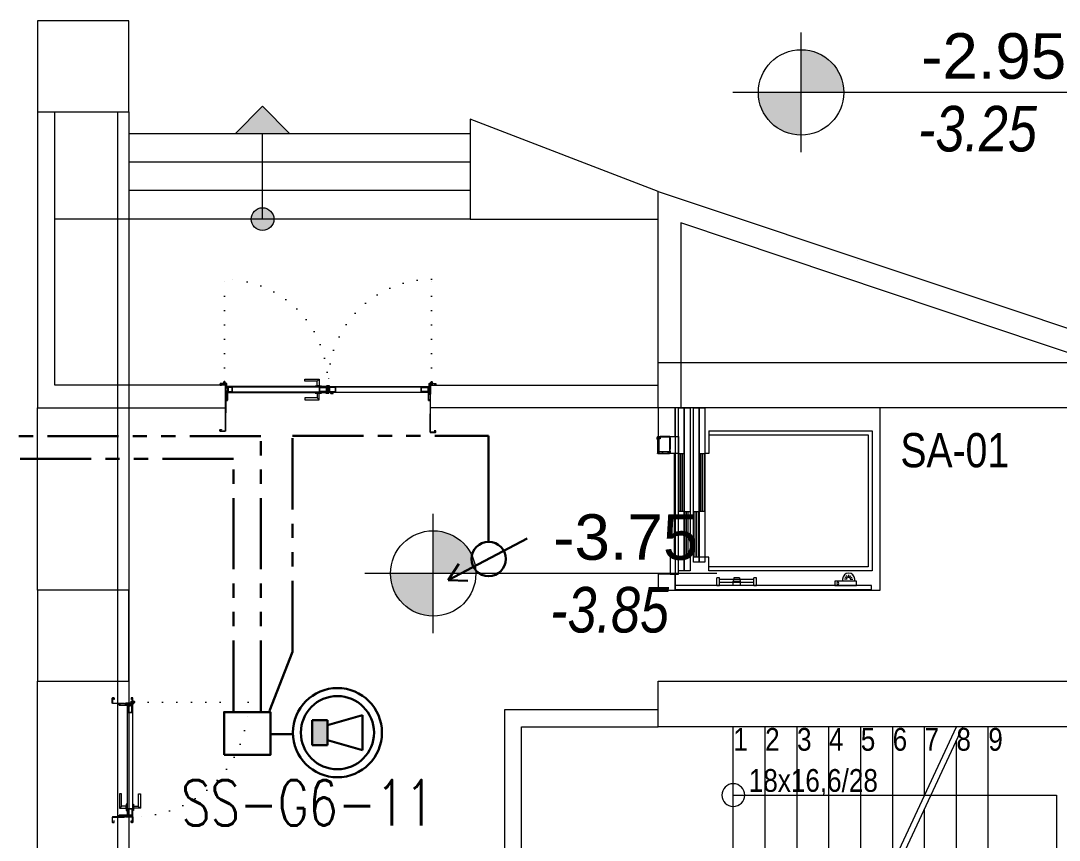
# Model space of a CAD drawing. Header units: metres. Extents: x -13545 to 152404, y -11890 to 28436.
# Drawn here: x 88487 to 89399, y 6250 to 6970 of the extents above; entities that cross this region are included whole.
import ezdxf
from ezdxf.enums import TextEntityAlignment as Align

# ---------------------------------------------------------------- set-up
doc = ezdxf.new("R2010")
doc.units = ezdxf.units.M
doc.header["$LTSCALE"] = 100
doc.header["$MEASUREMENT"] = 0
for name, pattern in [('DOT2', [0.125, 0, -0.125]), ('HIDDEN', [0.375, 0.25, -0.125]), ('PHANTOM2', [1.25, 0.625, -0.125, 0.125, -0.125, 0.125, -0.125])]:
    doc.linetypes.add(name, pattern=pattern)
doc.layers.get('0').update_dxf_attribs({"color": 9, "lineweight": 9})
for name, color, linetype, lineweight in [('00', 9, 'Continuous', 9), ('01', 9, 'Continuous', 9), ('06B', 9, 'Continuous', 9), ('06C', 9, 'Continuous', 9), ('06D', 9, 'Continuous', 9), ('10', 9, 'Continuous', 9), ('11', 9, 'Continuous', 9), ('19', 9, 'Continuous', 9), ('20', 9, 'DOT2', 9), ('21', 9, 'Continuous', 9), ('40', 9, 'Continuous', 9), ('E-3W ACİL ANONS İÇİN HOPARLÖR (GÖMME) (YANGINA DAYANIKLI)', 7, 'Continuous', 30), ('E-KABLO', 7, 'Continuous', 30), ('E-SES AYAR ANAHTARI', 7, 'Continuous', 30), ('E-YAZI', 7, 'Continuous', 30)]:
    doc.layers.add(name, color=color, linetype=linetype, lineweight=lineweight)
doc.styles.add('Arial', font='arial.ttf', dxfattribs={"height": 2.5})
doc.styles.add('ILGAZ', font='txttw.shx')
doc.styles.add('MuuM_TEXT-ITALIC', font='ARIALNI.TTF')
doc.styles.add('MuuM_TEXT-STANDART', font='ARIALN.TTF')

# ---------------------------------------------------------------- blocks, each defined once
blk = doc.blocks.new('100_SES AYAR ANAHTARI')
at = {"layer": 'E-SES AYAR ANAHTARI', "color": 4}
for p, q in [((1.776, 3.255), (-1.686, 1.426)), ((1.776, 3.255), (0.915, 3.283)), ((1.776, 3.255), (1.312, 2.529)), ((0, 0), (0, 1.561))]:
    blk.add_line(p, q, dxfattribs=at)
blk.add_circle((0, 2.317), 0.756, dxfattribs=at)
blk = doc.blocks.new('100_3W ACİL ANONS İÇİN HOPARLÖR (GÖMME) (YANGINA DAYANIKLI)')
at = {"layer": 'E-3W ACİL ANONS İÇİN HOPARLÖR (GÖMME) (YANGINA DAYANIKLI)', "color": 4}
for p, q in [((-1.58, -0.79), (-1.58, 0.79)), ((-1.58, 0.79), (-0.632, 0.79)), ((-0.632, 0.474), (1.58, 1.106)), ((-0.632, 0.79), (-0.632, -0.79)), ((1.58, -1.106), (1.58, 1.106)), ((-0.632, -0.474), (1.58, -1.106)), ((-0.632, -0.79), (-1.58, -0.79))]:
    blk.add_line(p, q, dxfattribs=at)
at = {"layer": 'E-3W ACİL ANONS İÇİN HOPARLÖR (GÖMME) (YANGINA DAYANIKLI)', "color": 3}
for radius in [2.796, 2.296]:
    blk.add_circle((0, 0), radius, dxfattribs=at)
at = {"layer": 'E-3W ACİL ANONS İÇİN HOPARLÖR (GÖMME) (YANGINA DAYANIKLI)', "color": 4}
blk.add_solid([(-1.58, 0.79), (-0.632, 0.79), (-1.58, -0.79), (-0.632, -0.79)], dxfattribs=at)
blk = doc.blocks.new('p-kolon_80x80')
blk.add_lwpolyline([(-40, -40), (40, -40), (40, 40), (-40, 40)], close=True)
blk = doc.blocks.new('1.Bod.Ara.Sitatik Elk')
at = {"layer": '01'}
blk.add_lwpolyline([(4905, -1960), (5355, -1960), (5355, -2240), (5355, -2240), (5355, -2590), (4905, -2590), (4905, -2550), (5315, -2550), (5315, -2280), (4905, -2280), (4905, -2240), (5315, -2240), (5315, -2000), (4905, -2000), (4905, -1960)], close=True, dxfattribs=at)
for p in [(4400, -1700), (4400, -2200)]:
    blk.add_blockref('p-kolon_80x80', p, dxfattribs=at)
blk = doc.blocks.new('0_elevationtarget-p-bk')
h = blk.add_hatch(color=250)
h.paths.add_polyline_path([(1.875, 0, 0.414214), (0, 1.875), (0, 0)])
h.paths.add_polyline_path([(0, 0), (-1.875, 0, 0.414214), (0, -1.875)])
blk.add_line((0, -2.625), (0, 2.625))
blk.add_lwpolyline([(12.453, 0), (-3, 0)])
blk.add_circle((0, 0), 1.875)
at = {"style": 'Arial'}
blk.add_attdef('BITMISKOT', text='', height=2, dxfattribs=at).set_placement((4.5, 0), align=Align.BOTTOM_LEFT)
at = {"style": 'MuuM_TEXT-ITALIC'}
blk.add_attdef('FINISHINGFLOORLEVEL', text='', height=2, dxfattribs=at).set_placement((4.5, -0.592), align=Align.TOP_LEFT)
blk = doc.blocks.new('Elevator_1')
for p, q in [((-730, 1740), (-730, 305)), ((500, 1740), (-730, 1740)), ((500, 305), (500, 1740)), ((-695, 1705), (-695, 305)), ((465, 1705), (-695, 1705)), ((465, 305), (465, 1705)), ((-730, 305), (-610, 305)), ((-610, 305), (-610, 170)), ((500, 305), (300, 305)), ((300, 305), (300, 270)), ((300, 0), (-610, 0))]:
    blk.add_line(p, q)
for points in [[(700, 220), (700, 270), (-655, 270), (-655, 220)], [(700, 170), (700, 220), (-655, 220), (-655, 170)], [(-210, 170), (-210, 215), (-610, 215), (-610, 170)], [(300, 220), (300, 265), (-210, 265), (-210, 220)], [(700, 90), (700, 140), (-730, 140), (-730, 90)], [(-210, 95), (-210, 140), (-610, 140), (-610, 95)], [(-610, 40), (-610, -35), (-760, -35), (-760, 40)], [(700, 40), (700, 90), (-730, 90), (-730, 40)], [(300, 45), (300, 90), (-210, 90), (-210, 45)], [(300, 40), (300, -35), (450, -35), (450, 40)]]:
    blk.add_lwpolyline(points, close=True)
for points in [[(-610, 200), (-210, 200)], [(-610, 185), (-210, 185)], [(-210, 250), (300, 250)], [(-210, 235), (300, 235)], [(-610, 125), (-210, 125)], [(-610, 110), (-210, 110)], [(-210, 75), (300, 75)], [(-210, 60), (300, 60)]]:
    blk.add_lwpolyline(points)
blk = doc.blocks.new('p-asansör_kone')
for p, q in [((190, 143.68), (190, 144.77)), ((190, 143.68), (190, 133.68)), ((190.15, 143.68), (190.15, 144.77)), ((190.15, 143.68), (190.15, 133.68)), ((190.23, 145), (198.87, 145)), ((190.23, 144.85), (198.87, 144.85)), ((190.45, 144.45), (190.65, 144.65)), ((190.45, 144.45), (190.45, 130.55)), ((198.55, 144.65), (190.65, 144.65)), ((198.55, 144.65), (198.85, 144.35)), ((198.85, 144.35), (198.85, 142.8)), ((198.85, 142.8), (199.3, 142.8)), ((198.95, 144.77), (198.95, 143.04)), ((198.95, 143.04), (199.1, 143.04)), ((198.95, 143.04), (198.95, 142.93)), ((198.95, 142.93), (199.1, 142.93)), ((199.1, 144.77), (199.1, 143.04)), ((199.1, 144.62), (199.1, 143.1)), ((199.2, 143.1), (199.1, 143.1)), ((199.1, 142.93), (199.1, 143.06)), ((199.1, 143.04), (199.1, 142.93)), ((199.18, 142.85), (199.3, 142.85)), ((199.2, 144.62), (199.2, 143.1)), ((200.82, 144.8), (199.28, 144.8)), ((200.82, 144.7), (199.28, 144.7)), ((199.31, 144.7), (199.28, 144.7)), ((199.29, 143.8), (199.29, 144.62)), ((199.29, 144.1), (199.29, 144.3)), ((199.29, 144.1), (199.29, 144.3)), ((199.3, 143.8), (199.29, 143.8)), ((199.3, 144.25), (199.5, 144.45)), ((199.3, 142.8), (199.3, 144.25)), ((199.33, 144.7), (199.33, 144.69)), ((199.33, 144.69), (199.33, 144.58)), ((199.33, 144.69), (200.77, 144.69)), ((199.33, 144.58), (200.77, 144.58)), ((199.39, 144.58), (199.39, 144.34)), ((200.45, 144.45), (199.5, 144.45)), ((199.5, 143.9), (200.82, 143.9)), ((199.5, 131.58), (199.5, 143.9)), ((200.45, 144.45), (200.65, 144.25)), ((200.54, 144.36), (200.54, 144.39)), ((200.78, 144.4), (200.62, 144.4)), ((200.65, 143.9), (200.65, 144.25)), ((200.77, 144.69), (200.77, 144.7)), ((200.79, 144.7), (200.77, 144.7)), ((200.77, 144.58), (200.77, 144.69)), ((200.89, 144.57), (200.78, 144.57)), ((200.78, 144.57), (200.78, 143.9)), ((200.82, 143.9), (201, 143.9)), ((200.82, 130.26), (200.82, 143.9)), ((200.89, 144.57), (200.89, 144.62)), ((200.89, 144.62), (200.9, 144.62)), ((200.9, 144.57), (200.89, 144.57)), ((200.89, 144.57), (200.89, 143.9)), ((200.9, 143.9), (200.9, 144.62)), ((200.9, 143.9), (201, 143.9)), ((200.9, 143.9), (200.9, 143.9)), ((201, 143.9), (201, 144.62)), ((201, 143.9), (201, 130.18)), ((201, 143.9), (201, 143.9)), ((201.49, 143.3), (201.49, 144.15)), ((201.49, 142.45), (201.49, 143.3)), ((190, 132.38), (190, 133.68)), ((190, 132.23), (190, 132.38)), ((190.06, 132.23), (190, 132.23)), ((190.04, 131.71), (190.04, 131.59)), ((190.15, 132), (190.05, 132)), ((190.05, 132), (190.05, 130.18)), ((190.18, 132.11), (190.07, 132.22)), ((190.15, 133.9), (190.3, 133.9)), ((190.15, 132.38), (190.15, 133.68)), ((190.15, 132), (190.15, 130.18)), ((190.15, 131.92), (190.17, 131.94)), ((190.17, 131.36), (190.15, 131.38)), ((190.28, 132.22), (190.17, 132.33)), ((190.17, 131.94), (190.17, 131.36)), ((190.19, 132), (190.2, 132)), ((190.19, 132), (190.19, 130.18)), ((190.2, 130.4), (190.2, 132.05)), ((190.2, 130.4), (190.35, 130.4)), ((190.23, 130.1), (190.54, 130.1)), ((190.23, 130), (190.54, 130)), ((190.29, 130.4), (190.29, 130.18)), ((190.3, 133.9), (190.3, 132.58)), ((190.35, 132.05), (190.35, 130.4)), ((190.35, 132.05), (190.45, 132.05)), ((190.38, 132.5), (190.45, 132.5)), ((190.38, 132.35), (190.45, 132.35)), ((190.55, 130.45), (190.45, 130.55)), ((190.54, 130.1), (190.54, 130)), ((190.55, 130.1), (190.54, 130.1)), ((190.54, 130), (190.55, 130)), ((190.55, 131.5), (199.42, 131.5)), ((190.55, 130.18), (190.55, 131.5)), ((190.55, 130), (190.55, 130.18)), ((190.55, 130.1), (190.55, 130.18)), ((200.74, 130.18), (190.55, 130.18)), ((200.82, 130), (190.55, 130)), ((199.42, 131.5), (200.74, 130.18)), ((200.82, 130.26), (199.5, 131.58)), ((200.89, 130.18), (200.89, 130.21)), ((200.9, 130.18), (200.89, 130.18)), ((31.92, 19.69), (29.47, 19.69)), ((32.09, 20.3), (29.96, 21.53)), ((32.54, 20.75), (31.31, 22.87)), ((33.15, 20.91), (33.15, 23.37)), ((33.76, 20.75), (34.99, 22.87)), ((34.21, 20.3), (36.34, 21.53)), ((34.38, 19.69), (36.83, 19.69)), ((114, 14), (114, 20.8)), ((114, 20.8), (116.5, 20.8)), ((116.5, 14), (116.5, 20.8)), ((116.5, 19.3), (146.5, 19.3)), ((129, 20.8), (128.5, 18)), ((129, 20.8), (134, 20.8)), ((134, 20.8), (134.5, 18)), ((146.5, 14), (146.5, 20.8)), ((146.5, 20.8), (149, 20.8)), ((149, 14), (149, 20.8)), ((13, 14), (185.5, 14)), ((13, 10), (13, 14)), ((185.5, 10.5), (13, 10.5)), ((185.5, 10), (13, 10)), ((116.5, 14), (114, 14)), ((116.5, 16.8), (146.5, 16.8)), ((149, 14), (146.5, 14)), ((185.5, 10), (185.5, 14))]:
    blk.add_line(p, q)
at = {"flags": 128}
for points in [[(190.04, 131.71), (190.05, 131.74), (190.05, 131.75)], [(190.05, 131.55), (190.05, 131.56), (190.04, 131.59)]]:
    blk.add_lwpolyline(points, dxfattribs=at)
blk.add_lwpolyline([(27.84, 18), (27.84, 19.69, -1), (38.46, 19.69), (38.46, 18)], format="xyb")
blk.add_lwpolyline([(45.4, 14), (26.4, 14), (26.4, 18), (45.4, 18)], close=True)
blk.add_lwpolyline([(134.5, 18), (128.5, 18), (128.5, 14), (134.5, 14), (134.5, 18)])
for centre, radius in [((199.85, 143.1), 0.289), ((199.85, 143.1), 0.287), ((199.85, 143.1), 0.06), ((191.75, 131.15), 0.289), ((191.75, 131.15), 0.287), ((191.75, 131.15), 0.06), ((191.75, 131.15), 0.06), ((196.8, 131.15), 0.289), ((196.8, 131.15), 0.287), ((196.8, 131.15), 0.06), ((196.8, 131.15), 0.06), ((199.85, 134.2), 0.289), ((199.85, 134.2), 0.287), ((199.85, 134.2), 0.06), ((199.85, 134.2), 0.06), ((42.65, 16), 1)]:
    blk.add_circle(centre, radius)
for centre, radius, start, end in [((190.23, 144.77), 0.23, 90, 180), ((190.23, 144.77), 0.08, 90, 180), ((198.87, 144.77), 0.23, 0, 90), ((198.87, 144.77), 0.08, 0, 90), ((199.28, 144.62), 0.18, 90, 180), ((199.18, 142.93), 0.08, 180, 269.99999), ((199.28, 144.62), 0.08, 90, 179.99999), ((199.47, 144.62), 0.18, 153.61219, 180), ((200.81, 144.62), 0.08, 360, 90), ((200.82, 144.62), 0.18, 360, 90), ((200.82, 144.62), 0.08, 360, 89.99999), ((190.23, 132.38), 0.23, 180, 225), ((190.23, 130.18), 0.18, 180, 270), ((190.38, 132.58), 0.23, 180, 270), ((190.23, 132.38), 0.08, 180, 225), ((190.23, 130.18), 0.08, 180.00001, 270), ((190.18, 131.93), 0.01, 0, 130.07843), ((190.18, 131.37), 0.01, 229.92157, 0), ((190.12, 132.05), 0.08, 0, 45), ((190.37, 130.18), 0.18, 180, 204.8792), ((190.12, 132.05), 0.23, 0, 45), ((190.37, 130.18), 0.08, 180, 270), ((190.38, 132.58), 0.08, 180, 270), ((190.75, 130.71), 0.445, 205.97436, 243.2887), ((190.75, 130.71), 0.45, 207.26602, 243.61218), ((190.75, 130.71), 0.463, 210.1327, 244.37796), ((200.82, 130.18), 0.08, 270, 0), ((200.82, 130.18), 0.18, 270, 360)]:
    blk.add_arc(centre, radius, start, end)
for points in [[(200.54, 144.39), (200.55, 144.4)], [(200.62, 144.4), (200.6, 144.3)], [(201, 144.39), (201.49, 144.15)], [(201.49, 142.45), (201, 142.21)], [(200.82, 130.1), (200.82, 130)], [(200.9, 130.18), (201, 130.18)]]:
    blk.add_open_spline(points, degree=1)
for points, knots in [([(200.55, 144.4), (200.55, 144.4), (200.55, 144.4), (200.6, 144.4), (200.62, 144.4)], [0, 0, 0, 0, 0.4615595, 1, 1, 1, 1]), ([(200.74, 130.18), (200.75, 130.16), (200.76, 130.12), (200.78, 130.06), (200.79, 130.02), (200.81, 130), (200.82, 130), (200.82, 130)], [0, 0, 0, 0, 0.223157, 0.446333, 0.669499, 0.892686, 1, 1, 1, 1]), ([(200.74, 130.18), (200.75, 130.17), (200.76, 130.15), (200.78, 130.12), (200.8, 130.1), (200.81, 130.1), (200.82, 130.1)], [0, 0, 0, 0, 0.274296, 0.529262, 0.784168, 1, 1, 1, 1]), ([(201, 130.18), (201, 130.19), (200.99, 130.2), (200.96, 130.22), (200.91, 130.23), (200.86, 130.25), (200.83, 130.26), (200.82, 130.26)], [0, 0, 0, 0, 0.223155, 0.446328, 0.669505, 0.892689, 1, 1, 1, 1]), ([(200.9, 130.18), (200.9, 130.19), (200.9, 130.2), (200.88, 130.22), (200.85, 130.24), (200.83, 130.25), (200.82, 130.26)], [0, 0, 0, 0, 0.274288, 0.529249, 0.784172, 1, 1, 1, 1]), ([(200.89, 130.21), (200.88, 130.21), (200.87, 130.22), (200.85, 130.24), (200.83, 130.25), (200.82, 130.26)], [0, 0, 0, 0, 0.281851, 0.670746, 1, 1, 1, 1])]:
    blk.add_open_spline(points, degree=3, knots=knots)
at = {"xscale": 0.1, "yscale": 0.1, "zscale": 0.1, "rotation": 90}
blk.add_blockref('Elevator_1', (186.5, 100), dxfattribs=at)
blk = doc.blocks.new('p-asansöryük')
at = {"layer": '00'}
for points in [[(-326, -220), (-340, -220), (-340, -205), (-326, -205)], [(-180, -220), (-205, -220), (-205, -205), (-180, -205)]]:
    blk.add_lwpolyline(points, close=True, dxfattribs=at)
at = {"layer": '40'}
blk.add_lwpolyline([(-180, -25), (-180, -205), (-340, -205), (-340, -25)], close=True, dxfattribs=at)
at = {"layer": '21', "rotation": 270}
blk.add_blockref('p-asansör_kone', (-350, -19.5), dxfattribs=at)
blk = doc.blocks.new('p-M01-M02_merdiven-1050')
at = {"layer": '19'}
h = blk.add_hatch(color=256, dxfattribs=at)
h.dxf.hatch_style = 1
edge = h.paths.add_edge_path()
edge.add_arc((210, -344), 10, 270, 630)
h = blk.add_hatch(color=256, dxfattribs=at)
h.dxf.hatch_style = 1
h.paths.add_polyline_path([(84, -372), (36, -372), (60, -396.04)])
at = {"layer": '19', "linetype": 'Continuous'}
for points in [[(210, -344), (210, -120), (210, -60), (60, -60), (60, -372)], [(145, -200.74), (145, -120), (125, -120), (125, -120), (125, -367), (140, -367), (140, -372), (120, -372), (120, -367), (120, -115), (120, -115), (150, -115), (150, -198.41)], [(150, -120), (270, -120)], [(145, -200.74), (270, -142.41)], [(0, -148), (120, -148)], [(145, -206.33), (270, -148)], [(150, -148), (258.02, -148)], [(0, -176), (120, -176)], [(150, -176), (198.02, -176)], [(210, -176), (270, -176)], [(0, -204), (120, -204)], [(150, -204), (270, -204)], [(0, -232), (120, -232)], [(150, -232), (270, -232)], [(0, -260), (120, -260)], [(150, -260), (270, -260)], [(0, -288), (120, -288)], [(150, -288), (270, -288)], [(0, -316), (120, -316)], [(150, -316), (270, -316)], [(0, -344), (120, -344)], [(150, -344), (270, -344)], [(0, -372), (120, -372)]]:
    blk.add_lwpolyline(points, dxfattribs=at)
at = {"layer": '19'}
for points in [[(145, -206.33), (270, -148)], [(150, -204), (150, -372), (150, -372), (145, -372), (145, -372), (145, -206.33)]]:
    blk.add_lwpolyline(points, dxfattribs=at)
blk.add_lwpolyline([(84, -372), (36, -372), (60, -396.04)], close=True, dxfattribs=at)
blk.add_circle((210, -344), 10, dxfattribs=at)
blk = doc.blocks.new('prf-scr2')
at = {"linetype": 'DOT2', "ltscale": 10}
blk.add_line((0, 0.19), (0, -1.06), dxfattribs=at)
for p, q in [((0.09, -0.24), (-0.09, -0.2)), ((-0.09, -0.24), (0.09, -0.28)), ((0.09, -0.32), (-0.09, -0.28)), ((-0.09, -0.32), (0.09, -0.36)), ((0.09, -0.4), (-0.09, -0.36)), ((-0.09, -0.4), (0.09, -0.44)), ((0.09, -0.48), (-0.09, -0.44)), ((-0.09, -0.48), (0.09, -0.52)), ((0.09, -0.56), (-0.09, -0.52)), ((-0.09, -0.56), (0.09, -0.6)), ((0.09, -0.64), (-0.09, -0.6)), ((-0.09, -0.64), (0.09, -0.68)), ((0.09, -0.72), (-0.09, -0.68)), ((-0.09, -0.72), (0.09, -0.76)), ((0.06, -0.84), (-0.08, -0.76)), ((-0.07, -0.8), (0.06, -0.84)), ((0.09, -0.17), (0, -0.15)), ((0, -0.18), (0.09, -0.2))]:
    blk.add_line(p, q)
blk.add_lwpolyline([(0.23, 0), (-0.23, 0), (-0.23, -0.01), (-0.12, -0.14), (0.12, -0.14), (0.23, -0.01), (0.23, 0)], close=True)
for points in [[(0.23, -0.01), (-0.23, -0.01)], [(-0.09, -0.14), (-0.09, -0.2), (-0.12, -0.22), (-0.12, -0.23), (-0.09, -0.24), (-0.09, -0.28), (-0.12, -0.3), (-0.12, -0.31), (-0.09, -0.32), (-0.09, -0.36), (-0.12, -0.38), (-0.12, -0.39), (-0.09, -0.4), (-0.09, -0.44), (-0.12, -0.46), (-0.12, -0.46), (-0.09, -0.48), (-0.09, -0.52), (-0.12, -0.54), (-0.12, -0.54), (-0.09, -0.56), (-0.09, -0.6), (-0.12, -0.62), (-0.12, -0.62), (-0.09, -0.64), (-0.09, -0.68), (-0.12, -0.69), (-0.12, -0.7), (-0.09, -0.72), (-0.09, -0.73), (-0.08, -0.76), (-0.1, -0.77), (-0.1, -0.78), (-0.07, -0.8), (-0.01, -0.94), (0, -0.95), (0.01, -0.94), (0.08, -0.76), (0.09, -0.76), (0.12, -0.74), (0.12, -0.73), (0.09, -0.72), (0.09, -0.68), (0.12, -0.66), (0.12, -0.66), (0.09, -0.64), (0.09, -0.6), (0.12, -0.58), (0.12, -0.58), (0.09, -0.56), (0.09, -0.52), (0.12, -0.5), (0.12, -0.5), (0.09, -0.48), (0.09, -0.44), (0.12, -0.43), (0.12, -0.42), (0.09, -0.4), (0.09, -0.36), (0.12, -0.35), (0.12, -0.34), (0.09, -0.32), (0.09, -0.28), (0.12, -0.27), (0.12, -0.26), (0.09, -0.24), (0.09, -0.2), (0.12, -0.19), (0.12, -0.18), (0.09, -0.17), (0.09, -0.14)]]:
    blk.add_lwpolyline(points)
blk = doc.blocks.new('gr-p-barel kilitli kapı kolu')
at = {"flags": 128}
for points in [[(-0.9, 0.8), (-0.9, 4.9), (-11.7, 4.9), (-11.7, 6.7), (0.9, 6.7), (0.9, 0.8)], [(-0.8, 5), (0.8, 6.6)]]:
    blk.add_lwpolyline(points, dxfattribs=at)
blk.add_lwpolyline([(-2.75, 0), (-2.75, 0.7), (2.75, 0.7), (2.75, 0)])
blk.add_lwpolyline([(-1.3, 0.7), (1.3, 0.7), (1.3, 0.8), (-1.3, 0.8)], close=True)
blk = doc.blocks.new('K2_SAC')
at = {"layer": '06C'}
blk.add_lwpolyline([(-71.49, 60.34, 1), (-71.76, 59.59), (-69.87, 58.93), (-69.6, 59.69), (-71.6, 60.38)], format="xyb", dxfattribs=at)
blk.add_arc((-71.63, 59.96), 0.5, 34.00489, 287.74469, dxfattribs=at)
at = {"layer": '10'}
for points in [[(-160.96, 84.06, 0.414214), (-160.78, 83.68), (-159.83, 83.35, 0.414214), (-159.45, 83.53), (-157.35, 89.58, 0.414214), (-157.54, 89.96, 0.414214), (-157.92, 89.78), (-158.22, 88.93), (-159.16, 89.25), (-156.21, 97.76, 0.414214), (-156.4, 98.14), (-160.55, 99.58, 0.414214), (-160.94, 99.39), (-161.23, 98.54, 0.414214), (-161.05, 98.16), (-160.01, 97.8), (-159.94, 97.99), (-160.98, 98.35, -0.414214), (-161.04, 98.48), (-160.75, 99.33, -0.414214), (-160.62, 99.39), (-156.46, 97.95, -0.414214), (-156.4, 97.82), (-159.42, 89.13), (-158.09, 88.67), (-157.73, 89.71, -0.414214), (-157.6, 89.77, -0.414214), (-157.54, 89.64), (-159.64, 83.6, -0.414214), (-159.77, 83.54), (-160.71, 83.86, -0.414214), (-160.77, 83.99), (-160.48, 84.84), (-160.67, 84.91)], [(-156.49, 98.72), (-155.4, 97.66), (-156.34, 94.94), (-156.15, 94.88), (-155.17, 97.71), (-156.33, 98.84, 14.796002)], [(-174.42, 60.32, 0.414214), (-174.36, 60.19), (-170.2, 58.75, 0.414214), (-170.07, 58.81), (-159.71, 88.28), (-159.52, 88.21), (-169.88, 58.74, -0.414214), (-170.27, 58.56), (-174.42, 60, -0.414214), (-174.61, 60.38), (-174.31, 61.23, -0.414214), (-173.93, 61.42), (-172.89, 61.06), (-172.96, 60.87), (-174, 61.23, 0.414214), (-174.12, 61.17)], [(8.72, 25.21, -0.414214), (8.34, 25.03), (7.4, 25.36, -0.414214), (7.21, 25.74), (9.31, 31.78, -0.414214), (9.69, 31.97, -0.414214), (9.88, 31.59), (9.58, 30.74), (10.53, 30.41), (13.47, 38.91, -0.414214), (13.86, 39.1), (18.01, 37.66, -0.414214), (18.2, 37.28), (17.9, 36.42, -0.414214), (17.52, 36.24), (16.48, 36.6), (16.55, 36.79), (17.59, 36.43, 0.414214), (17.71, 36.49), (18.01, 37.34, 0.414214), (17.95, 37.47), (13.79, 38.91, 0.414214), (13.66, 38.85), (10.65, 30.16), (9.33, 30.61), (9.69, 31.65, 0.414214), (9.63, 31.78, 0.414214), (9.5, 31.72), (7.4, 25.67, 0.414214), (7.46, 25.55), (8.41, 25.22, 0.414214), (8.54, 25.28), (8.83, 26.13), (9.02, 26.06)], [(14.29, 39.49), (12.78, 39.34), (11.83, 36.62), (11.65, 36.69), (12.63, 39.52), (14.24, 39.69, -14.796002)], [(3.98, -2.67, -0.414214), (3.86, -2.73), (-0.3, -1.29, -0.414214), (-0.36, -1.17), (10.35, 29.31), (10.17, 29.37), (-0.55, -1.1, 0.414214), (-0.37, -1.48), (3.79, -2.92, 0.414214), (4.17, -2.74), (4.47, -1.89, 0.414214), (4.28, -1.51), (3.24, -1.15), (3.18, -1.33), (4.22, -1.69, -0.414214), (4.28, -1.82)]]:
    blk.add_lwpolyline(points, format="xyb", close=True, dxfattribs=at)
for points in [[(-73.77, 64.77), (-74.42, 62.88), (-74.14, 62.79), (-74.48, 61.8), (-157.34, 90.53), (-157, 91.52), (-156.72, 91.42), (-156.06, 93.31), (-156.34, 93.41), (-156.9, 91.8), (-157.18, 91.9), (-157.72, 90.35), (-74.3, 61.42), (-73.76, 62.97), (-74.04, 63.07), (-73.48, 64.68)], [(-74.42, 62.88), (-73.77, 64.77), (-73.2, 64.58), (-72.66, 66.14), (-156.09, 95.07), (-156.63, 93.51), (-156.06, 93.31), (-156.72, 91.42), (-156.43, 91.32), (-155.68, 93.5), (-156.25, 93.69), (-155.9, 94.69), (-73.04, 65.95), (-73.39, 64.96), (-73.95, 65.16), (-74.71, 62.98), (-74.42, 62.88)], [(-72.16, 64.22), (-72.82, 62.33), (-73.1, 62.43), (-73.44, 61.44), (9.89, 32.54), (10.23, 33.53), (9.95, 33.63), (10.6, 35.52), (10.89, 35.42), (10.33, 33.81), (10.61, 33.71), (10.07, 32.16), (-73.82, 61.26), (-73.29, 62.81), (-73, 62.71), (-72.44, 64.32)], [(-72.82, 62.33), (-72.16, 64.22), (-72.73, 64.41), (-72.19, 65.97), (11.71, 36.88), (11.17, 35.32), (10.6, 35.52), (9.95, 33.63), (9.66, 33.73), (10.42, 35.9), (10.99, 35.7), (11.33, 36.69), (-72, 65.59), (-72.35, 64.6), (-71.78, 64.4), (-72.53, 62.23), (-72.82, 62.33)]]:
    blk.add_lwpolyline(points, dxfattribs=at)
for points in [[(-156.71, 90.52), (-152.93, 89.21), (-151.62, 92.99), (-155.4, 94.3)], [(-156.33, 90.71), (-153.12, 89.59), (-152, 92.8), (-155.21, 93.92)], [(-74.98, 62.18), (-80.65, 64.15), (-79.34, 67.93), (-73.67, 65.96)], [(-75.17, 62.56), (-80.27, 64.33), (-79.16, 67.54), (-74.06, 65.77)], [(-71.31, 66.36), (-73.11, 66.98), (-73.27, 66.51), (-71.48, 65.89), (-70.91, 65.69), (-70.75, 66.16)], [(-72.81, 61.43), (-67.14, 59.46), (-65.83, 63.24), (-71.5, 65.21)], [(-72.43, 61.61), (-67.33, 59.84), (-66.21, 63.05), (-71.32, 64.82)], [(-75.17, 61.03), (-73.38, 60.41), (-73.21, 60.88), (-75.57, 61.7), (-75.57, 61.7), (-75.74, 61.23)], [(9.39, 32.92), (3.72, 34.89), (5.03, 38.67), (10.7, 36.7)], [(9.2, 33.3), (4.1, 35.07), (5.21, 38.29), (10.32, 36.52)]]:
    blk.add_lwpolyline(points, close=True, dxfattribs=at)
for centre in [(-156.87, 99.36), (14.99, 39.76)]:
    blk.add_circle(centre, 0.55, dxfattribs=at)
at = {"layer": '20'}
for p, q in [((-156.87, 99.36), (-127.21, 184.89)), ((14.99, 39.76), (44.65, 125.3))]:
    blk.add_line(p, q, dxfattribs=at)
at = {"layer": '20', "linetype": 'HIDDEN'}
for points in [[(-156.56, 97.98), (-156.98, 96.75), (-158.4, 97.25), (-157.97, 98.47)], [(-156.52, 98.7), (-157.11, 97.01), (-158.15, 97.37), (-157.56, 99.06)], [(13.89, 38.88), (13.46, 37.65), (14.88, 37.16), (15.3, 38.39)], [(14.3, 39.46), (13.71, 37.77), (14.75, 37.41), (15.34, 39.1)]]:
    blk.add_lwpolyline(points, dxfattribs=at)
at = {"layer": '20'}
for centre, start, end in [((-156.87, 99.36), 338.46909, 70.87479), ((14.99, 39.76), 70.87479, 163.28049)]:
    blk.add_arc(centre, 90.53, start, end, dxfattribs=at)
at = {"layer": '06B', "rotation": 340.8747897857572}
blk.add_blockref('gr-p-barel kilitli kapı kolu', (-80.22, 68.76), dxfattribs=at)
at = {"layer": '06B', "xscale": -1, "rotation": 160.8747897857572}
blk.add_blockref('gr-p-barel kilitli kapı kolu', (-81.86, 64.03), dxfattribs=at)
at = {"layer": '10', "rotation": 70.87478978575723}
for p in [(-156.62, 92.61), (-72.72, 63.51)]:
    blk.add_blockref('prf-scr2', p, dxfattribs=at)
at = {"layer": '10', "xscale": -1, "rotation": 250.8747897857573}
for p in [(-73.76, 63.87), (10.61, 34.62)]:
    blk.add_blockref('prf-scr2', p, dxfattribs=at)
blk = doc.blocks.new('K-SAC-01')
at = {"layer": '10'}
for points in [[(-4.6, 16.2, -0.414214), (-4.5, 16.3), (-0.1, 16.3, -0.414214), (0, 16.2), (0, 5.9), (0.2, 5.9), (0.2, 16.2, 0.414214), (-0.1, 16.5), (-4.5, 16.5, 0.414214), (-4.8, 16.2), (-4.8, 15.3, 0.414214), (-4.5, 15), (-3.4, 15), (-3.4, 15.2), (-4.5, 15.2, -0.414214), (-4.6, 15.3)], [(0.2, 10.3, -0.414214), (0.5, 10.6), (1.5, 10.6, -0.414214), (1.8, 10.3), (1.8, 3.9, -0.414214), (1.5, 3.6, -0.414214), (1.2, 3.9), (1.2, 4.8), (0.2, 4.8), (0.2, -1.2, -0.414214), (-0.1, -1.5), (-4.5, -1.5, -0.414214), (-4.8, -1.2), (-4.8, -0.3, -0.414214), (-4.5, 0), (-3.4, 0), (-3.4, -0.2), (-4.5, -0.2, 0.414214), (-4.6, -0.3), (-4.6, -1.2, 0.414214), (-4.5, -1.3), (-0.1, -1.3, 0.414214), (0, -1.2), (0, 5), (1.4, 5), (1.4, 3.9, 0.414214), (1.5, 3.8, 0.414214), (1.6, 3.9), (1.6, 10.3, 0.414214), (1.5, 10.4), (0.5, 10.4, 0.414214), (0.4, 10.3), (0.4, 9.4), (0.2, 9.4)], [(99.8, 10.3, 0.414214), (99.5, 10.6), (98.5, 10.6, 0.414214), (98.2, 10.3), (98.2, 3.9, 0.414214), (98.5, 3.6, 0.414214), (98.8, 3.9), (98.8, 4.8), (99.8, 4.8), (99.8, -1.2, 0.414214), (100.1, -1.5), (104.5, -1.5, 0.414214), (104.8, -1.2), (104.8, -0.3, 0.414214), (104.5, 0), (103.4, 0), (103.4, -0.2), (104.5, -0.2, -0.414214), (104.6, -0.3), (104.6, -1.2, -0.414214), (104.5, -1.3), (100.1, -1.3, -0.414214), (100, -1.2), (100, 5), (98.6, 5), (98.6, 3.9, -0.414214), (98.5, 3.8, -0.414214), (98.4, 3.9), (98.4, 10.3, -0.414214), (98.5, 10.4), (99.5, 10.4, -0.414214), (99.6, 10.3), (99.6, 9.4), (99.8, 9.4)], [(104.6, 16.2, 0.414214), (104.5, 16.3), (100.1, 16.3, 0.414214), (100, 16.2), (100, 5.9), (99.8, 5.9), (99.8, 16.2, -0.414214), (100.1, 16.5), (104.5, 16.5, -0.414214), (104.8, 16.2), (104.8, 15.3, -0.414214), (104.5, 15), (103.4, 15), (103.4, 15.2), (104.5, 15.2, 0.414214), (104.6, 15.3)], [(-0.38, -2.01), (1, -1.37), (1, 1.5), (1.2, 1.5), (1.2, -1.5), (-0.27, -2.18, -14.796002)]]:
    blk.add_lwpolyline(points, format="xyb", close=True, dxfattribs=at)
for points in [[(98.8, 0.15), (98.8, 2.15), (99.1, 2.15), (99.1, 3.19), (1.5, 3.19), (1.5, 2.15), (1.8, 2.15), (1.8, 0.15), (1.5, 0.15), (1.5, 1.85), (1.2, 1.85), (1.2, 3.49), (99.4, 3.49), (99.4, 1.85), (99.1, 1.85), (99.1, 0.15)], [(98.8, 2.15), (98.8, 0.15), (99.4, 0.15), (99.4, -1.5), (1.2, -1.5), (1.2, 0.15), (1.8, 0.15), (1.8, 2.15), (2.1, 2.15), (2.1, -0.15), (1.5, -0.15), (1.5, -1.2), (99.1, -1.2), (99.1, -0.15), (98.5, -0.15), (98.5, 2.15), (98.8, 2.15)]]:
    blk.add_lwpolyline(points, dxfattribs=at)
for points in [[(2.1, 3), (8.1, 3), (8.1, -1), (2.1, -1)], [(2.4, 2.7), (7.8, 2.7), (7.8, -0.7), (2.4, -0.7)], [(98.5, 3), (92.5, 3), (92.5, -1), (98.5, -1)], [(98.2, 2.7), (92.8, 2.7), (92.8, -0.7), (98.2, -0.7)]]:
    blk.add_lwpolyline(points, close=True, dxfattribs=at)
blk.add_circle((-0.95, -2.5), 0.55, dxfattribs=at)
at = {"layer": '20', "linetype": 'HIDDEN'}
for points in [[(-0.2, -1.3), (-0.2, 0), (-1.7, 0), (-1.7, -1.3)], [(-0.4, -1.99), (-0.4, -0.2), (-1.5, -0.2), (-1.5, -1.99)]]:
    blk.add_lwpolyline(points, dxfattribs=at)
at = {"layer": '20'}
blk.add_lwpolyline([(-0.95, -2.5), (-0.95, -102.85)], dxfattribs=at)
blk.add_arc((-0.95, -2.5), 100.35, 270, 1.51314, dxfattribs=at)
at = {"layer": '06B'}
blk.add_blockref('gr-p-barel kilitli kapı kolu', (91.4, 3.51), dxfattribs=at)
at = {"layer": '06B', "xscale": -1, "rotation": 180}
blk.add_blockref('gr-p-barel kilitli kapı kolu', (91.4, -1.51), dxfattribs=at)
at = {"layer": '10', "xscale": -1, "rotation": 90}
blk.add_blockref('prf-scr2', (1.5, 1), dxfattribs=at)
at = {"layer": '10', "rotation": 270}
blk.add_blockref('prf-scr2', (99.1, 1.22), dxfattribs=at)
blk = doc.blocks.new('1.Bod.Ara.Mimari Elk')
at = {"layer": '19'}
h = blk.add_hatch(color=256, dxfattribs=at)
h.dxf.hatch_style = 1
h.paths.add_polyline_path([(4581.5, -1759.17), (4533.5, -1759.17), (4557.5, -1735.13)])
h = blk.add_hatch(color=256, dxfattribs=at)
h.dxf.hatch_style = 1
edge = h.paths.add_edge_path()
edge.add_arc((4557.5, -1834.17), 10, 0, 360)
at = {"layer": '00'}
for points in [[(4360, -1740), (4360, -2000), (4525, -2000), (4525, -1980), (4375, -1980), (4375, -1740)], [(4430, -1740), (4430, -2160), (4430, -2580)], [(4440, -1740), (4440, -2160), (4440, -2580)], [(4925, -1837.36), (4925, -2000), (4705, -2000), (4705, -1980), (4905, -1980), (4905, -1809.79), (5355, -1960), (5290.57, -1960), (4925, -1837.36)], [(5080, -1870.2), (5080, -1870.14)], [(4905, -2265), (4770, -2265), (4770, -2450.29), (4785, -2450.29), (4785, -2280), (4905, -2280)]]:
    blk.add_lwpolyline(points, dxfattribs=at)
at = {"layer": '06D'}
for points in [[(4360, -2160), (4360, -2000)], [(4770, -2590), (4360, -2590), (4360, -2240)]]:
    blk.add_lwpolyline(points, dxfattribs=at)
at = {"layer": '11'}
blk.add_lwpolyline([(4440, -1740), (4440, -1834.17), (4375, -1834.17)], dxfattribs=at)
at = {"layer": '19'}
blk.add_lwpolyline([(4581.5, -1759.17), (4533.5, -1759.17), (4557.5, -1735.13)], close=True, dxfattribs=at)
for points in [[(4740, -1746.29), (4740, -1834.17), (4905, -1834.17)], [(4905, -1809.79), (4740, -1746.29)], [(4740, -1759.17), (4440, -1759.17)], [(4740, -1784.17), (4440, -1784.17)], [(4740, -1809.17), (4440, -1809.17)], [(4740, -1834.17), (4375, -1834.17)]]:
    blk.add_lwpolyline(points, dxfattribs=at)
at = {"layer": '19', "linetype": 'Continuous'}
blk.add_lwpolyline([(4557.5, -1834.17), (4557.5, -1759.17)], dxfattribs=at)
at = {"layer": '19'}
blk.add_circle((4557.5, -1834.17), 10, dxfattribs=at)
at = {"xscale": -1}
for name, p, rotation in [('p-asansöryük', (5125, -1820), 270), ('K-SAC-01', (4442.08, -2259.28), 90), ('p-M01-M02_merdiven-1050', (5315, -2550), 270)]:
    blk.add_blockref(name, p, dxfattribs=dict(at, rotation=rotation))
at = {"layer": '10', "rotation": 19.12521021339945}
blk.add_blockref('K2_SAC', (4704.82, -2019.98), dxfattribs=at)
at = {"layer": '21', "xscale": 20, "yscale": 20, "zscale": 20}
for p, values in [((5030.55, -1722.9), {'BITMISKOT': ' -2.95', 'FINISHINGFLOORLEVEL': ' -3.25'}), ((4707.41, -2145.35), {'BITMISKOT': ' -3.75', 'FINISHINGFLOORLEVEL': ' -3.85'})]:
    blk.add_blockref('0_elevationtarget-p-bk', p, dxfattribs=at).add_auto_attribs(values)
at = {"layer": '21', "style": 'MuuM_TEXT-STANDART'}
blk.add_text('SA-01', height=30, dxfattribs=at).set_placement((5117.77, -2052.07))
for s, p in [('1', (4983.74, -2301)), ('2', (5011.74, -2301)), ('3', (5039.74, -2301)), ('4', (5067.74, -2301)), ('5', (5095.74, -2301)), ('6', (5123.74, -2301)), ('7', (5151.74, -2301)), ('8', (5179.74, -2301)), ('9', (5207.74, -2301)), ('18x16,6/28', (5098.01, -2337.11))]:
    blk.add_text(s, height=20, dxfattribs=at).set_placement(p, align=Align.RIGHT)

msp = doc.modelspace()

# ---------------------------------------------------------------- linework, layer by layer
at = {"layer": 'E-KABLO', "color": 6, "linetype": 'PHANTOM2'}
for p, q in [((88698.18, 6605.19), (85827.49, 6605.19)), ((88698.18, 6363.35), (88698.18, 6605.19)), ((88674.17, 6585.19), (85802.16, 6585.19)), ((88674.17, 6363.35), (88674.17, 6585.19))]:
    msp.add_line(p, q, dxfattribs=at)
at = {"layer": 'E-KABLO', "color": 3, "linetype": 'PHANTOM2'}
for p, q in [((88725.94, 6415.83), (88725.94, 6605.49)), ((88725.94, 6605.49), (88898.28, 6605.49)), ((88898.28, 6543.74), (88898.28, 6605.49)), ((88705.68, 6364.1), (88725.94, 6415.83))]:
    msp.add_line(p, q, dxfattribs=at)
at = {"layer": 'E-KABLO', "color": 5, "linetype": 'PHANTOM2'}
msp.add_line((88706.72, 6343.49), (88725.39, 6343.49), dxfattribs=at)
at = {"layer": 'E-YAZI', "color": 3, "linetype": 'Continuous', "ltscale": 100}
msp.add_lwpolyline([(88665.86, 6325.29), (88706.53, 6325.29), (88706.53, 6362.9), (88665.86, 6362.9)], close=True, dxfattribs=at)

# ---------------------------------------------------------------- block references
for name in ['1.Bod.Ara.Mimari Elk', '1.Bod.Ara.Sitatik Elk']:
    msp.add_blockref(name, (84142.16, 8630))
at = {"layer": 'E-3W ACİL ANONS İÇİN HOPARLÖR (GÖMME) (YANGINA DAYANIKLI)', "xscale": 14, "yscale": 14, "zscale": 14}
msp.add_blockref('100_3W ACİL ANONS İÇİN HOPARLÖR (GÖMME) (YANGINA DAYANIKLI)', (88765.45, 6344.86), dxfattribs=at)
at = {"layer": 'E-SES AYAR ANAHTARI', "xscale": 20, "yscale": 20, "zscale": 20, "rotation": 180}
msp.add_blockref('100_SES AYAR ANAHTARI', (88898.28, 6543.74), dxfattribs=at)

# ---------------------------------------------------------------- texts
at = {"layer": 'E-YAZI', "color": 3, "style": 'ILGAZ', "width": 0.75}
msp.add_text('SS-G6-11', height=40, dxfattribs=at).set_placement((88628.24, 6263.26))

doc.saveas('drawing.dxf')
